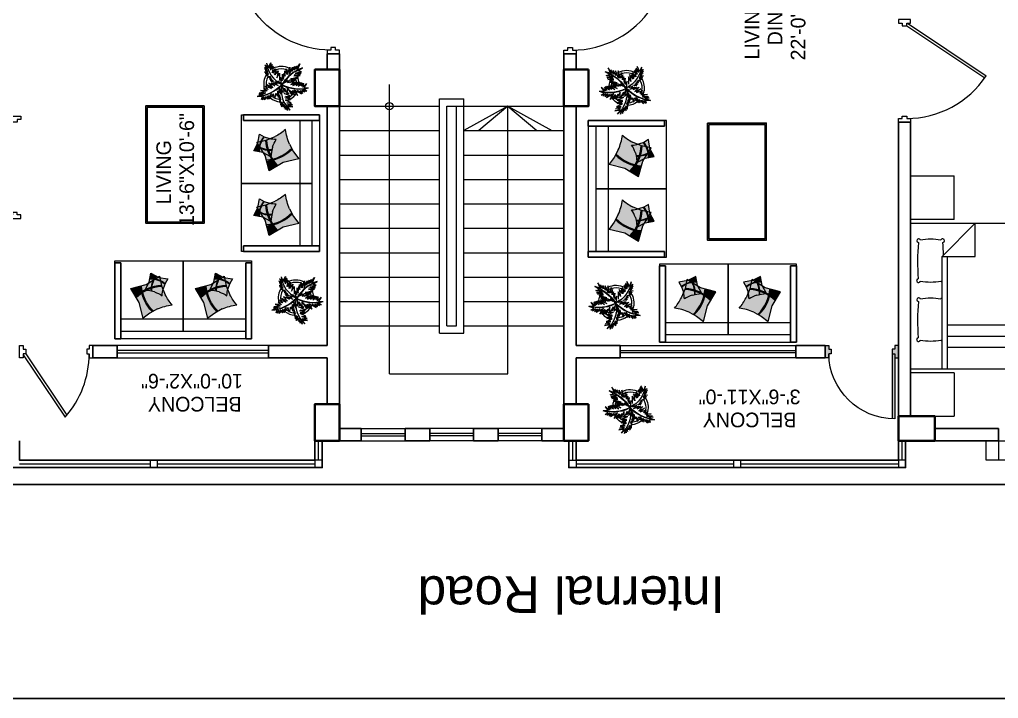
# Model space of a CAD drawing. Header units: inches. Extents: x -54558 to 35158, y -4190 to 41945.
# Drawn here: x -54245.9 to -53844.9, y 1659.3 to 1937.3 of the extents above; entities that cross this region are included whole.
import ezdxf

# ---------------------------------------------------------------- set-up
doc = ezdxf.new("R2010")
doc.units = ezdxf.units.IN
doc.header["$MEASUREMENT"] = 0
doc.layers.get('0').update_dxf_attribs({"true_color": 0xe4c8de})
for name, color, linetype in [('A-ANNO-TEXT', 7, 'Continuous'), ('door', 34, 'Continuous'), ('FUR', 30, 'Continuous')]:
    doc.layers.add(name, color=color, linetype=linetype)
for name, color, linetype, lineweight in [('A-FURN-FIXD', 44, 'Continuous', 9), ('A_WALL', 7, 'Continuous', 30), ('colum', 241, 'Continuous', 40), ('Furniture', 42, 'Continuous', 30), ('illustr-TREE', 113, 'Continuous', 0), ('railing', 6, 'Continuous', 5), ('ROAD', 251, 'Continuous', 30), ('sanshade', 252, 'Continuous', 5), ('Stair', 44, 'Continuous', 13), ('thin', 251, 'Continuous', 20), ('Ver', 144, 'Continuous', 30), ('Wall-02', 7, 'Continuous', 30), ('windo', 140, 'Continuous', 25)]:
    doc.layers.add(name, color=color, linetype=linetype, lineweight=lineweight)
doc.layers.add('illustr-FURNITURE', color=7, linetype='Continuous', lineweight=0, true_color=0x000000)
doc.styles.add('Arial', font='arial.ttf')
doc.styles.get("Standard").update_dxf_attribs({"font": 'ARIALN.TTF'})

# ---------------------------------------------------------------- blocks, each defined once
blk = doc.blocks.new('ewt')
at = {"layer": 'door'}
h = blk.add_hatch(color=256, dxfattribs=at)
h.paths.add_polyline_path([(-25669.29, -9136.32), (-25667.79, -9136.32), (-25667.79, -9134.78), (-25666.79, -9134.78), (-25666.79, -9132.86), (-25667.79, -9132.86), (-25667.79, -9131.32), (-25669.29, -9131.32)])
h.paths.add_polyline_path([(-25641.79, -9134.78), (-25640.79, -9134.78), (-25640.79, -9136.32), (-25639.29, -9136.32), (-25639.29, -9131.32), (-25640.79, -9131.32), (-25640.79, -9132.86), (-25641.79, -9132.86)])
h.paths.add_polyline_path([(-25667.79, -9161.32, 0.009262), (-25666.79, -9161.3), (-25666.79, -9134.78), (-25667.79, -9134.78)])
for p, q in [((-25667.79, -9134.78), (-25667.79, -9161.32)), ((-25666.79, -9134.78), (-25666.79, -9161.3))]:
    blk.add_line(p, q, dxfattribs=at)
for points in [[(-25666.79, -9134.78), (-25667.79, -9134.78), (-25667.79, -9136.32), (-25669.29, -9136.32), (-25669.29, -9131.32), (-25667.79, -9131.32), (-25667.79, -9132.86), (-25666.79, -9132.86)], [(-25641.79, -9134.78), (-25640.79, -9134.78), (-25640.79, -9136.32), (-25639.29, -9136.32), (-25639.29, -9131.32), (-25640.79, -9131.32), (-25640.79, -9132.86), (-25641.79, -9132.86)]]:
    blk.add_lwpolyline(points, close=True, dxfattribs=at)
blk.add_arc((-25667.78, -9134.32), 27, 269.9917, 359.0238, dxfattribs=at)
blk = doc.blocks.new('tyer')
at = {"layer": 'sanshade'}
for points in [[(-25800.79, -9018.32), (-25792.79, -9018.32), (-25792.79, -9023.32), (-25800.79, -9023.32)], [(-25800.79, -9018.32), (-25792.79, -9018.32), (-25792.79, -9100.32), (-25800.79, -9100.32)], [(-25800.79, -9095.32), (-25792.79, -9095.32), (-25792.79, -9100.32), (-25800.79, -9100.32)]]:
    blk.add_lwpolyline(points, close=True, dxfattribs=at)
blk = doc.blocks.new('fjfds')
at = {"layer": 'railing'}
for p, q in [((-25748.79, -8794.32), (-25748.79, -8804.32)), ((-25748.79, -8794.32), (-25652.79, -8794.32)), ((-25745.79, -8797.32), (-25745.79, -8801.32)), ((-25745.79, -8797.32), (-25655.79, -8797.32)), ((-25655.79, -8797.32), (-25655.79, -8804.32)), ((-25652.79, -8794.32), (-25652.79, -8804.32)), ((-25745.79, -8801.32), (-25655.79, -8801.32)), ((-25748.79, -8804.32), (-25655.79, -8804.32)), ((-25655.79, -8804.32), (-25652.79, -8804.32))]:
    blk.add_line(p, q, dxfattribs=at)
at = {"layer": 'Stair'}
for p, q in [((-25745.79, -8753.32), (-25745.79, -8794.32)), ((-25735.79, -8753.32), (-25735.79, -8794.32)), ((-25725.79, -8753.32), (-25725.79, -8794.32)), ((-25715.79, -8753.32), (-25715.79, -8794.32)), ((-25705.79, -8753.32), (-25705.79, -8794.32)), ((-25695.79, -8753.32), (-25695.79, -8794.32)), ((-25685.79, -8753.32), (-25685.79, -8794.32)), ((-25675.79, -8753.32), (-25675.79, -8794.32)), ((-25665.79, -8753.32), (-25665.79, -8794.32)), ((-25655.79, -8753.32), (-25655.79, -8794.32)), ((-25765.34, -8773.82), (-25646.9, -8773.82)), ((-25765.34, -8773.82), (-25765.34, -8822.32)), ((-25745.79, -8804.32), (-25745.79, -8845.32)), ((-25735.79, -8804.32), (-25735.79, -8845.32)), ((-25725.79, -8804.32), (-25725.79, -8845.32)), ((-25715.79, -8804.32), (-25715.79, -8845.32)), ((-25705.79, -8804.32), (-25705.79, -8845.32)), ((-25695.79, -8804.32), (-25695.79, -8845.32)), ((-25685.79, -8804.32), (-25685.79, -8845.32)), ((-25675.79, -8804.32), (-25675.79, -8845.32)), ((-25665.79, -8804.32), (-25665.79, -8845.32)), ((-25655.79, -8822.32), (-25665.79, -8804.32)), ((-25655.79, -8804.32), (-25655.79, -8845.32)), ((-25655.79, -8822.32), (-25665.79, -8810.47)), ((-25765.34, -8822.32), (-25655.79, -8822.32)), ((-25655.79, -8822.32), (-25665.79, -8840.32)), ((-25655.79, -8822.32), (-25665.79, -8834.17))]:
    blk.add_line(p, q, dxfattribs=at)
blk.add_circle((-25655.79, -8773.82), 1.51, dxfattribs=at)
blk = doc.blocks.new('efre')
at = {"layer": 'door'}
for p, q in [((10922.87, 10339.43), (10901.44, 10307.52)), ((10923.87, 10339.12), (10902.26, 10306.96))]:
    blk.add_line(p, q, dxfattribs=at)
for points in [[(10885.87, 10339.43), (10884.87, 10339.43), (10884.87, 10337.89), (10883.37, 10337.89), (10883.37, 10342.89), (10884.87, 10342.89), (10884.87, 10341.35), (10885.87, 10341.35)], [(10922.87, 10339.43), (10923.87, 10339.43), (10923.87, 10337.89), (10925.37, 10337.89), (10925.37, 10342.89), (10923.87, 10342.89), (10923.87, 10341.35), (10922.87, 10341.35)]]:
    blk.add_lwpolyline(points, close=True, dxfattribs=at)
blk.add_arc((10923.87, 10339.43), 39, 180, 236.3642, dxfattribs=at)
blk = doc.blocks.new('ref')
at = {"layer": 'illustr-FURNITURE', "color": 1}
for p, q in [((10741.37, 10194.33), (10741.37, 10176.37)), ((10741.37, 10194.33), (10759.22, 10194.33)), ((10759.22, 10176.37), (10759.22, 10194.33)), ((10759.27, 10194.28), (10759.22, 10194.28)), ((10760.72, 10194.3), (10820.47, 10194.3)), ((10760.72, 10110.03), (10760.72, 10194.3)), ((10820.47, 10194.3), (10820.47, 10110.03)), ((10821.92, 10194.28), (10821.97, 10194.28)), ((10821.97, 10176.37), (10821.97, 10194.33)), ((10839.83, 10194.33), (10821.97, 10194.33)), ((10839.83, 10194.33), (10839.83, 10176.37)), ((10760.72, 10181.41), (10806.86, 10181.41)), ((10820.47, 10167.8), (10806.86, 10181.41)), ((10806.86, 10181.41), (10806.86, 10167.8)), ((10806.86, 10179.26), (10760.72, 10179.26)), ((10769.48, 10110.03), (10769.48, 10179.26)), ((10774.06, 10110.03), (10774.06, 10179.26)), ((10778.65, 10110.03), (10778.65, 10179.26)), ((10759.22, 10176.37), (10741.37, 10176.37)), ((10821.97, 10176.37), (10839.83, 10176.37)), ((10806.86, 10167.8), (10820.47, 10167.8)), ((10820.47, 10141.48), (10760.72, 10141.48)), ((10820.47, 10136.9), (10760.72, 10136.9)), ((10820.47, 10132.31), (10760.72, 10132.31)), ((10820.47, 10110.03), (10760.72, 10110.03))]:
    blk.add_line(p, q, dxfattribs=at)
for centre, radius, start, end in [((10772.75, 10191.06), 0.776, 4.8213, 258.2519), ((10794.88, 10186.07), 22.68, 169.2326, 190.7674), ((10780.6, 10102.6), 88.81, 84.9917, 94.5708), ((10789.13, 10191), 0.776, 283.7421, 174.7412), ((10770.58, 10186.07), 19.19, 347.4169, 12.5831), ((10796.93, 10191.06), 0.776, 4.8213, 258.2519), ((10819.05, 10186.07), 22.68, 169.2326, 190.7674), ((10804.78, 10102.6), 88.81, 84.9917, 94.5708), ((10813.3, 10191), 0.776, 283.7421, 174.7412), ((10794.76, 10186.07), 19.19, 347.4169, 12.5831), ((10772.75, 10181.07), 0.776, 101.7481, 154.1337), ((10789.13, 10181.13), 0.776, 20.8386, 76.2579), ((10796.93, 10181.07), 0.776, 101.7481, 154.1337), ((10813.3, 10181.13), 0.776, 185.2588, 76.2579), ((10804.78, 10269.53), 88.81, 271.7617, 275.0083)]:
    blk.add_arc(centre, radius, start, end, dxfattribs=at)
blk = doc.blocks.new('eyhfgh')
h = blk.add_hatch(color=254)
h.set_gradient(color1=(252, 230, 217), color2=(250, 214, 194), one_color=1, tint=0.87, name='CYLINDER')
h.paths.add_polyline_path([(12640.74, 1375.72, 0.127935), (12640.03, 1384.94), (12635.81, 1384.95, -0.057362), (12630.31, 1386.1, -0.068738), (12631.08, 1379.22), (12630.86, 1377.04, 0.13826)])
h = blk.add_hatch(color=7)
h.set_gradient(color1=(238, 242, 227), color2=(228, 234, 210), one_color=1, tint=0.87, name='CYLINDER')
h.paths.add_polyline_path([(12644.25, 1383.02, 0.127935), (12640.47, 1386.65), (12638.68, 1385.07, -0.057362), (12635.92, 1383.48, -0.068738), (12638.84, 1380.86), (12639.57, 1379.85, 0.13826)])
h = blk.add_hatch(color=63)
h.set_gradient(color1=(179, 217, 63), color2=(199, 227, 114), one_color=1, tint=0.67, name='INVCYLINDER')
h.paths.add_polyline_path([(12644.43, 1383.24, 0.034297), (12645.24, 1384.41), (12644.29, 1385.24), (12642.12, 1388.72), (12640.65, 1386.85, -0.121186)])
h = blk.add_hatch(color=63)
h.set_gradient(color1=(179, 217, 63), color2=(199, 227, 114), one_color=1, tint=0.67, name='INVCYLINDER')
h.paths.add_polyline_path([(12639.73, 1379.63), (12640.15, 1379.05), (12641.16, 1377.05), (12643.87, 1380.25), (12645.17, 1381.1, 0.044432), (12644.39, 1382.78, -0.131681)])
h = blk.add_hatch(color=252)
h.set_gradient(color1=(132, 132, 132), color2=(171, 171, 171), one_color=1, tint=0.67, name='INVCYLINDER')
h.paths.add_polyline_path([(12641.24, 1375.8, 0.034297), (12643.68, 1376.39), (12643.4, 1378.6), (12644.63, 1385.73), (12640.5, 1384.98, -0.121186)])
h = blk.add_hatch(color=7)
h.set_gradient(color1=(238, 242, 227), color2=(228, 234, 210), one_color=1, tint=0.87, name='CYLINDER')
h.paths.add_polyline_path([(12647.38, 1382.54), (12645.46, 1384.23, -0.034767), (12644.58, 1383, -0.044102), (12645.42, 1381.27)])
h = blk.add_hatch(color=252)
h.set_gradient(color1=(132, 132, 132), color2=(171, 171, 171), one_color=1, tint=0.67, name='INVCYLINDER')
h.paths.add_polyline_path([(12630.81, 1376.56), (12630.67, 1375.29), (12629.66, 1371.46), (12636.99, 1372.52), (12639.71, 1372.11, 0.044432), (12640.65, 1375.23, -0.131681)])
h = blk.add_hatch(color=254)
h.set_gradient(color1=(252, 230, 217), color2=(250, 214, 194), one_color=1, tint=0.87, name='CYLINDER')
h.paths.add_polyline_path([(12644.31, 1371.41), (12643.75, 1375.89, -0.034767), (12641.15, 1375.3, -0.044102), (12640.23, 1372.03)])
at = {"layer": 'FUR'}
for centre, radius, start, end in [((12638.08, 1409.42), 24.58, 251.5766, 264.7087), ((12605.79, 1379.86), 25.3, 358.5655, 14.2944), ((12635.38, 1377.57), 10.41, 19.8237, 60.6575), ((12635.21, 1377.37), 10.93, 20.8993, 60.0755), ((12630.42, 1396.27), 13.92, 293.2894, 306.4215), ((12627.91, 1371.6), 14.33, 40.2783, 56.0072), ((12636.29, 1389.73), 10.41, 288.3606, 329.2642), ((12622.66, 1378.96), 18.37, 338.1109, 18.9447), ((12636.2, 1389.91), 10.86, 288.9822, 328.4663), ((12622.19, 1378.89), 19.3, 339.1865, 18.3627), ((12638.14, 1393.91), 18.38, 246.6478, 287.5514), ((12638.22, 1394.25), 19.18, 247.2694, 286.7535)]:
    blk.add_arc(centre, radius, start, end, dxfattribs=at)
for points, invisible_edges in [([(12644.29, 1385.24), (12640.57, 1386.74), (12638.68, 1385.07)], 13), ([(12644.29, 1385.24), (12642.12, 1388.72), (12640.57, 1386.74)], 12), ([(12644.31, 1371.41), (12643.4, 1378.6), (12635.81, 1384.95)], 14), ([(12643.4, 1378.6), (12640.26, 1384.94), (12635.81, 1384.95)], 13), ([(12647.38, 1382.54), (12644.29, 1385.24), (12638.68, 1385.07)], 14), ([(12638.84, 1380.86), (12640.15, 1379.05), (12647.38, 1382.54)], 14), ([(12640.15, 1379.05), (12643.87, 1380.25), (12647.38, 1382.54)], 13), ([(12643.4, 1378.6), (12644.63, 1385.73), (12640.26, 1384.94)], 12), ([(12631.08, 1379.22), (12630.67, 1375.29), (12644.31, 1371.41)], 14), ([(12640.15, 1379.05), (12641.16, 1377.05), (12643.87, 1380.25)], 12), ([(12630.67, 1375.29), (12629.66, 1371.46), (12636.99, 1372.52)], 12), ([(12630.67, 1375.29), (12636.99, 1372.52), (12644.31, 1371.41)], 13)]:
    blk.add_3dface(points, dxfattribs=dict(at, invisible_edges=invisible_edges))
blk = doc.blocks.new('standard')
at = {"layer": 'A-FURN-FIXD', "lineweight": 30, "transparency": 33554687}
for p, q in [((29797.43, 5446.76), (29828.65, 5446.76)), ((29797.43, 5444.42), (29797.43, 5446.76)), ((29828.65, 5444.42), (29828.65, 5446.76)), ((29797.43, 5444.42), (29828.65, 5444.42)), ((29828.65, 5393.11), (29797.43, 5393.11)), ((29797.43, 5390.76), (29797.43, 5393.11)), ((29828.65, 5390.76), (29797.43, 5390.76)), ((29828.65, 5390.76), (29828.65, 5393.11))]:
    blk.add_line(p, q, dxfattribs=at)
at = {"layer": 'A-FURN-FIXD', "linetype": 'ByBlock', "ltscale": 200, "transparency": 33554687}
for p, q in [((29828.65, 5446.76), (29829.43, 5446.76)), ((29829.43, 5446.76), (29829.43, 5390.76)), ((29797.43, 5393.11), (29797.43, 5444.42)), ((29800.56, 5393.11), (29800.56, 5444.42)), ((29805.56, 5393.11), (29805.56, 5444.42)), ((29829.43, 5418.89), (29800.56, 5418.89)), ((29829.43, 5418.76), (29800.56, 5418.76)), ((29829.43, 5390.76), (29828.65, 5390.76))]:
    blk.add_line(p, q, dxfattribs=at)
at = {"layer": 'Furniture', "transparency": 33554687, "xscale": -0.8940402066046178, "yscale": 0.8940402066046178, "zscale": 0.8940402066046178, "rotation": 202.1116633612902}
for p in [(18883.43, 2320.97), (18883.43, 2294.47)]:
    blk.add_blockref('eyhfgh', p, dxfattribs=at)
blk = doc.blocks.new('gfsv')
at = {"layer": 'illustr-TREE', "color": 114, "true_color": 0x139b48}
for p, q in [((-19138.47, -7521.62), (-19139.14, -7519.95)), ((-19139.07, -7521.44), (-19139.14, -7519.95)), ((-19138.44, -7520.36), (-19138.47, -7521.62)), ((-19138.11, -7522.31), (-19138.44, -7520.36)), ((-19138.11, -7520.52), (-19138.11, -7522.31)), ((-19137.74, -7522.39), (-19138.11, -7520.52)), ((-19140.11, -7522.01), (-19139.05, -7522.51)), ((-19138.83, -7523.25), (-19140.11, -7522.01)), ((-19140.03, -7521.46), (-19139.13, -7521.95)), ((-19139.05, -7522.51), (-19140.03, -7521.46)), ((-19139.94, -7521.15), (-19139.07, -7521.44)), ((-19139.13, -7521.95), (-19139.94, -7521.15)), ((-19139.85, -7522.94), (-19138.83, -7523.25)), ((-19138.26, -7524.11), (-19139.85, -7522.94)), ((-19139.78, -7523.45), (-19138.26, -7524.11)), ((-19138.34, -7524.64), (-19139.78, -7523.45)), ((-19137.39, -7520.88), (-19137.74, -7522.39)), ((-19137.42, -7522.78), (-19137.39, -7520.88)), ((-19136.72, -7521.8), (-19137.42, -7522.78)), ((-19137.02, -7523.12), (-19136.72, -7521.8)), ((-19136.22, -7522.25), (-19137.02, -7523.12)), ((-19136.81, -7524.08), (-19136.22, -7522.25)), ((-19135.72, -7522.81), (-19136.81, -7524.08)), ((-19136.53, -7524.51), (-19135.72, -7522.81)), ((-19135.25, -7523.31), (-19136.53, -7524.51)), ((-19135.94, -7525.04), (-19135.25, -7523.31)), ((-19133.9, -7523.5), (-19134.08, -7524.26)), ((-19133.67, -7524.03), (-19133.9, -7523.5)), ((-19133.35, -7522.94), (-19133.67, -7524.03)), ((-19133.01, -7522.73), (-19133.39, -7523.77)), ((-19133.39, -7523.77), (-19133.35, -7522.94)), ((-19132.59, -7523.23), (-19133.01, -7522.73)), ((-19132.74, -7522.49), (-19132.59, -7523.23)), ((-19132.3, -7523.23), (-19132.74, -7522.49)), ((-19132.42, -7522.27), (-19132.28, -7522.87)), ((-19132.11, -7522.84), (-19132.42, -7522.27)), ((-19132.28, -7522.87), (-19132.3, -7523.23)), ((-19131.97, -7522.01), (-19132.11, -7522.84)), ((-19131.9, -7523), (-19131.97, -7522.01)), ((-19131.47, -7522.35), (-19131.9, -7523)), ((-19131.08, -7522.14), (-19131.69, -7522.97)), ((-19131.69, -7522.97), (-19131.47, -7522.35)), ((-19130.61, -7522), (-19131.23, -7522.84)), ((-19131.23, -7522.84), (-19131.08, -7522.14)), ((-19130.96, -7523.48), (-19130.13, -7524.42)), ((-19129.7, -7524.25), (-19130.96, -7523.48)), ((-19130.81, -7522.81), (-19130.61, -7522)), ((-19130, -7522.11), (-19130.81, -7522.81)), ((-19130.69, -7523.27), (-19129.7, -7524.25)), ((-19129.26, -7523.88), (-19130.69, -7523.27)), ((-19130.68, -7522.91), (-19130, -7522.11)), ((-19129.37, -7522.63), (-19130.63, -7523.08)), ((-19130.63, -7523.08), (-19129.26, -7523.88)), ((-19140.61, -7526.42), (-19139.52, -7526.77)), ((-19139.89, -7526.86), (-19140.61, -7526.42)), ((-19139.84, -7526.29), (-19139.1, -7526.57)), ((-19139.52, -7526.77), (-19139.84, -7526.29)), ((-19139.67, -7524.94), (-19138.34, -7524.64)), ((-19138.22, -7525.34), (-19139.67, -7524.94)), ((-19139.4, -7525.99), (-19138.7, -7526.48)), ((-19139.1, -7526.57), (-19139.4, -7525.99)), ((-19139, -7525.86), (-19138.15, -7526.37)), ((-19138.7, -7526.48), (-19139, -7525.86)), ((-19138.85, -7525.6), (-19138.22, -7525.34)), ((-19137.48, -7525.94), (-19138.85, -7525.6)), ((-19138.74, -7526.04), (-19137.48, -7525.94)), ((-19136.98, -7526.37), (-19138.74, -7526.04)), ((-19138.52, -7526.94), (-19136.98, -7526.37)), ((-19138.45, -7526.25), (-19136.18, -7526.56)), ((-19135.22, -7524.06), (-19135.94, -7525.04)), ((-19135.87, -7526.04), (-19135.22, -7524.06)), ((-19135.21, -7524.53), (-19135.87, -7526.04)), ((-19135.48, -7525.74), (-19135.21, -7524.53)), ((-19134.92, -7525.12), (-19135.48, -7525.74)), ((-19135.42, -7527.05), (-19134.63, -7525.91)), ((-19135.35, -7526.32), (-19134.92, -7525.12)), ((-19134.63, -7525.91), (-19135.35, -7526.32)), ((-19134.73, -7523.95), (-19134.78, -7524.94)), ((-19134.38, -7524.55), (-19134.73, -7523.95)), ((-19132.24, -7526.41), (-19134.41, -7526.43)), ((-19134.39, -7523.69), (-19134.38, -7524.55)), ((-19134.08, -7524.26), (-19134.39, -7523.69)), ((-19133.62, -7525.69), (-19132.24, -7526.41)), ((-19131.57, -7526.07), (-19133.62, -7525.69)), ((-19132.77, -7524.92), (-19131.79, -7525.64)), ((-19131.26, -7525.42), (-19132.77, -7524.92)), ((-19131.79, -7525.64), (-19132.77, -7525.14)), ((-19132.77, -7525.14), (-19131.57, -7526.07)), ((-19132.32, -7524.59), (-19131.26, -7525.42)), ((-19130.99, -7525.26), (-19132.32, -7524.59)), ((-19132.2, -7524.29), (-19130.99, -7525.26)), ((-19130.38, -7524.59), (-19132.2, -7524.29)), ((-19131.42, -7523.84), (-19130.38, -7524.59)), ((-19130.13, -7524.42), (-19131.42, -7523.84)), ((-19143.17, -7528.74), (-19142.14, -7528.45)), ((-19142.12, -7528.62), (-19143.17, -7528.74)), ((-19143.1, -7529.55), (-19142.01, -7528.76)), ((-19142.92, -7528.17), (-19141.87, -7528.13)), ((-19142.14, -7528.45), (-19142.92, -7528.17)), ((-19142.54, -7527.86), (-19141.51, -7527.82)), ((-19141.87, -7528.13), (-19142.54, -7527.86)), ((-19142.15, -7527.05), (-19141.38, -7527.4)), ((-19141.37, -7527.67), (-19142.15, -7527.05)), ((-19142.14, -7527.65), (-19141.37, -7527.67)), ((-19141.51, -7527.82), (-19142.14, -7527.65)), ((-19142.01, -7528.76), (-19142.12, -7530.35)), ((-19142.12, -7530.35), (-19141.83, -7528.81)), ((-19141.83, -7528.81), (-19141.56, -7530.18)), ((-19141.68, -7526.82), (-19141.26, -7527.27)), ((-19141.38, -7527.4), (-19141.68, -7526.82)), ((-19141.56, -7530.18), (-19141.5, -7528.72)), ((-19141.42, -7526.6), (-19141.5, -7527.08)), ((-19141.5, -7528.72), (-19141.19, -7529.92)), ((-19141.4, -7527.05), (-19141.42, -7526.6)), ((-19141.32, -7526.68), (-19140.79, -7527.22)), ((-19140.95, -7527.46), (-19141.32, -7526.68)), ((-19141.26, -7527.27), (-19140.95, -7527.46)), ((-19141.19, -7529.92), (-19140.94, -7528.53)), ((-19140.97, -7526.59), (-19139.89, -7526.86)), ((-19140.79, -7527.22), (-19140.97, -7526.59)), ((-19140.94, -7528.53), (-19140.91, -7529.82)), ((-19140.91, -7529.82), (-19140.13, -7528.14)), ((-19140.13, -7528.14), (-19140.01, -7529.68)), ((-19140.01, -7529.68), (-19139.82, -7528.21)), ((-19139.82, -7528.21), (-19139.73, -7529.55)), ((-19139.73, -7529.55), (-19139.29, -7528.02)), ((-19139.29, -7528.02), (-19139.24, -7529.24)), ((-19139.24, -7529.24), (-19139.11, -7528.14)), ((-19139.11, -7528.14), (-19139.01, -7529.66)), ((-19139.01, -7529.66), (-19138.18, -7527.74)), ((-19136.7, -7528.78), (-19138.55, -7529.89)), ((-19136.89, -7526.61), (-19138.52, -7526.94)), ((-19136.67, -7527.87), (-19138.39, -7528.79)), ((-19138.39, -7528.79), (-19136.7, -7528.78)), ((-19138.18, -7527.74), (-19138.35, -7529.29)), ((-19138.35, -7529.29), (-19138, -7528.79)), ((-19137.95, -7527.54), (-19136.89, -7526.61)), ((-19135.75, -7527.18), (-19137.95, -7527.54)), ((-19136.25, -7527.26), (-19137.82, -7528.05)), ((-19137.82, -7528.05), (-19136.67, -7527.87)), ((-19135.65, -7526.97), (-19135.49, -7526.95)), ((-19135.42, -7527.05), (-19134.3, -7528.75)), ((-19135.36, -7526.97), (-19133.49, -7526.75)), ((-19135.08, -7527.83), (-19134.38, -7529.27)), ((-19134.3, -7528.75), (-19135.08, -7527.83)), ((-19134.99, -7528.75), (-19134.64, -7530.19)), ((-19134.38, -7529.27), (-19134.99, -7528.75)), ((-19133.49, -7526.75), (-19134.51, -7527.22)), ((-19134.51, -7527.22), (-19132.62, -7527.32)), ((-19132.62, -7527.32), (-19134.15, -7527.56)), ((-19134.15, -7527.56), (-19132.24, -7527.75)), ((-19132.24, -7527.75), (-19133.13, -7528.12)), ((-19133.13, -7528.12), (-19131.6, -7528.01)), ((-19130.98, -7528.41), (-19132.63, -7528.79)), ((-19132.63, -7528.79), (-19130.51, -7529.44)), ((-19131.6, -7528.01), (-19132.56, -7528.57)), ((-19132.56, -7528.57), (-19130.98, -7528.41)), ((-19137.55, -7530.06), (-19138.86, -7531.01)), ((-19138.86, -7531.01), (-19137.38, -7530.21)), ((-19137.38, -7530.21), (-19138.8, -7531.73)), ((-19138.8, -7531.73), (-19137.13, -7530.69)), ((-19137.33, -7529.38), (-19138.64, -7530.44)), ((-19138.64, -7530.44), (-19137.55, -7530.06)), ((-19138.55, -7529.89), (-19137.33, -7529.38)), ((-19137.13, -7530.69), (-19138.34, -7532.81)), ((-19138.34, -7532.81), (-19137.37, -7531.69)), ((-19137.37, -7531.69), (-19138.08, -7533.27)), ((-19136.1, -7531.92), (-19135.17, -7533.17)), ((-19135.06, -7532.85), (-19136.1, -7531.92)), ((-19135.92, -7530.35), (-19135.02, -7532.47)), ((-19134.87, -7531.97), (-19135.92, -7530.35)), ((-19135.87, -7531.24), (-19135.06, -7532.85)), ((-19135.02, -7532.47), (-19135.87, -7531.24)), ((-19135.63, -7529.72), (-19134.87, -7531.97)), ((-19134.81, -7531.37), (-19135.63, -7529.72)), ((-19135.1, -7529.99), (-19134.81, -7531.37)), ((-19134.44, -7530.93), (-19135.1, -7529.99)), ((-19135, -7529.32), (-19134.44, -7530.93)), ((-19134.64, -7530.19), (-19135, -7529.32)), ((-19134.65, -7529.86), (-19134.14, -7531.17)), ((-19134.38, -7530.93), (-19134.65, -7529.86)), ((-19134.64, -7530.37), (-19134.38, -7530.93)), ((-19134.36, -7529.34), (-19133.75, -7531.64)), ((-19134.14, -7531.17), (-19134.36, -7529.34)), ((-19133.98, -7529.69), (-19133.36, -7531.97)), ((-19133.75, -7531.64), (-19133.98, -7529.69)), ((-19133.36, -7531.97), (-19133.11, -7530.66)), ((-19133.11, -7530.66), (-19132.97, -7532.41)), ((-19132.97, -7532.41), (-19132.74, -7530.74)), ((-19132.74, -7530.74), (-19132.61, -7532.59)), ((-19132.61, -7532.59), (-19132.37, -7531)), ((-19132.58, -7529.32), (-19130.52, -7530.22)), ((-19130.51, -7529.44), (-19132.58, -7529.32)), ((-19132.37, -7531), (-19132.33, -7532.7)), ((-19132.33, -7532.7), (-19132.02, -7531.16)), ((-19132.02, -7531.16), (-19131.85, -7532.88)), ((-19131.85, -7532.88), (-19131.54, -7531.86)), ((-19131.82, -7530.03), (-19130.38, -7530.89)), ((-19130.52, -7530.22), (-19131.82, -7530.03)), ((-19131.54, -7531.86), (-19130.74, -7533.16)), ((-19131.43, -7530.69), (-19130.21, -7531.51)), ((-19130.38, -7530.89), (-19131.43, -7530.69)), ((-19131.22, -7531.22), (-19129.61, -7532.36)), ((-19130.21, -7531.51), (-19131.22, -7531.22)), ((-19131.17, -7531.72), (-19130.74, -7533.16)), ((-19129.61, -7532.36), (-19131.17, -7531.72)), ((-19138.08, -7533.27), (-19137.33, -7532.45)), ((-19137.33, -7532.45), (-19137.78, -7533.85)), ((-19137.78, -7533.85), (-19137.22, -7533.01)), ((-19137.22, -7533.01), (-19137.57, -7534.36)), ((-19137.57, -7534.36), (-19136.99, -7533.47)), ((-19136.99, -7533.47), (-19136.55, -7534.9)), ((-19136.55, -7533.5), (-19136.55, -7534.9)), ((-19135.35, -7534.35), (-19136.55, -7533.5)), ((-19135.21, -7533.44), (-19136.35, -7533.11)), ((-19136.35, -7533.11), (-19135.35, -7534.35)), ((-19136.09, -7532.73), (-19135.21, -7533.44)), ((-19135.17, -7533.17), (-19136.09, -7532.73))]:
    blk.add_line(p, q, dxfattribs=at)
for centre, radius, start, end in [((-19128.04, -7519), 11.14, 184.8641, 225.4849), ((-19127.45, -7518.53), 11.77, 186.927, 225.8123), ((-19128.31, -7530.61), 8.05, 97.5401, 152.9698), ((-19137.08, -7534.91), 8.05, 81.1775, 138.3266), ((-19125.78, -7532.06), 11.14, 156.5576, 194.785), ((-19125.07, -7532.31), 11.77, 154.4151, 192.7221), ((-19141.76, -7537.3), 11.77, 20.5975, 59.3099), ((-19141.31, -7536.7), 11.14, 18.5346, 56.762)]:
    blk.add_arc(centre, radius, start, end, dxfattribs=at)
blk = doc.blocks.new('sss')
at = {"layer": 'thin', "color": 36}
for radius, start, end in [(5.64, 140.808, 176.9255), (4.89, 140.8987, 152.5456), (5.64, 136.4792, 139.5509), (5.64, 132.2157, 133.1804), (4.89, 135.3729, 136.8717), (5.64, 115.6577, 116.0773), (5.64, 105.3767, 111.9415), (4.89, 103.9007, 108.8883), (5.64, 57.4756, 104.2899), (4.89, 61.8531, 100.8192), (4.89, 58.6484, 61.5791), (5.64, 51.6167, 56.4913), (4.89, 28.8648, 35.5705), (5.64, 35.9986, 36.5988), (5.64, 332.6672, 28.4122), (4.89, 178.4351, 178.7003), (4.89, 153.9151, 175.965), (4.89, 20.5118, 25.5966), (4.89, 340.5694, 20.1944), (5.64, 199.0461, 207.9874), (5.64, 209.185, 230.5847), (4.89, 205.2449, 228.3342), (4.89, 323.3496, 327.1942), (4.89, 331.0839, 340.0145), (5.64, 320.6426, 322.4916), (5.64, 325.1264, 331.4388), (5.64, 230.7925, 236.3345), (4.89, 229.5251, 232.8857), (5.64, 238.4668, 245.0437), (4.89, 234.467, 237.787), (4.89, 242.9454, 245.7689), (5.64, 248.0786, 248.2717), (5.64, 264.5369, 265.2564), (4.89, 266.1446, 266.5826), (4.89, 270.2537, 273.22), (5.64, 270.5271, 272.3534), (5.64, 273.4308, 293.4009), (4.89, 275.4094, 290.9372), (4.89, 291.9275, 294.6609), (5.64, 295.2219, 298.3019), (4.89, 301.9218, 302.255), (5.64, 301.0384, 302.6761), (5.64, 307.0561, 307.1985)]:
    blk.add_arc((-19798.75, -6970.7), radius, start, end, dxfattribs=at)
at = {"layer": 'thin', "xscale": 1.094516021037634, "yscale": 1.094516021037634, "zscale": 1.094516021037634}
blk.add_blockref('gfsv', (1145.34, 1267.67), dxfattribs=at)
blk = doc.blocks.new('jj')
at = {"layer": 'door'}
for p, q in [((11000.83, 10306.39), (11025.92, 10323.24)), ((11001.13, 10305.39), (11026.7, 10322.56))]:
    blk.add_line(p, q, dxfattribs=at)
for points in [[(11000.83, 10331.39), (11000.83, 10332.39), (11002.37, 10332.39), (11002.37, 10333.89), (10997.37, 10333.89), (10997.37, 10332.39), (10998.91, 10332.39), (10998.91, 10331.39)], [(11000.83, 10306.39), (11000.83, 10305.39), (11002.37, 10305.39), (11002.37, 10303.89), (10997.37, 10303.89), (10997.37, 10305.39), (10998.91, 10305.39), (10998.91, 10306.39)]]:
    blk.add_lwpolyline(points, close=True, dxfattribs=at)
blk.add_arc((11000.83, 10293.39), 39, 48.4266, 90, dxfattribs=at)

msp = doc.modelspace()

# ---------------------------------------------------------------- linework, layer by layer
at = {"layer": 'A-FURN-FIXD', "lineweight": 30}
for points in [[(-54170.172, 1901.938), (-54194.172, 1901.938), (-54194.172, 1853.938), (-54170.172, 1853.938)], [(-53963.984, 1894.942), (-53939.984, 1894.942), (-53939.984, 1846.942), (-53963.984, 1846.942)]]:
    msp.add_lwpolyline(points, close=True, dxfattribs=at)
at = {"layer": 'A-FURN-FIXD', "color": 4}
for points in [[(-54170.772, 1901.338), (-54193.572, 1901.338), (-54193.572, 1854.538), (-54170.772, 1854.538)], [(-53963.384, 1894.342), (-53940.584, 1894.342), (-53940.584, 1847.542), (-53963.384, 1847.542)]]:
    msp.add_lwpolyline(points, close=True, dxfattribs=at)
at = {"layer": 'A_WALL', "ltscale": 0.25}
for points in [[(-54119.852, 1923.328), (-54119.852, 1916.828), (-54114.852, 1916.828), (-54114.852, 1923.328)], [(-54017.852, 1923.328), (-54017.852, 1916.828), (-54022.852, 1916.828), (-54022.852, 1923.328)]]:
    msp.add_lwpolyline(points, close=True, dxfattribs=at)
at = {"layer": 'colum'}
for points in [[(-54114.852, 1916.828), (-54124.852, 1916.828), (-54124.852, 1901.828), (-54114.852, 1901.828)], [(-54012.852, 1916.828), (-54022.852, 1916.828), (-54022.852, 1901.828), (-54012.852, 1901.828)], [(-54114.852, 1779.828), (-54124.852, 1779.828), (-54124.852, 1764.828), (-54114.852, 1764.828)], [(-54012.852, 1779.828), (-54022.852, 1779.828), (-54022.852, 1764.828), (-54012.852, 1764.828)], [(-53870.852, 1764.828), (-53870.852, 1774.828), (-53885.852, 1774.828), (-53885.852, 1764.828)]]:
    msp.add_lwpolyline(points, close=True, dxfattribs=at)
at = {"layer": 'ROAD'}
for p, q in [((-53620.852, 1746.828), (-54544.786, 1746.828)), ((-53620.852, 1659.269), (-54546.049, 1659.269))]:
    msp.add_line(p, q, dxfattribs=at)
at = {"layer": 'Ver'}
for points in [[(-54248.852, 1764.828), (-54248.852, 1753.828), (-54121.852, 1753.828), (-54121.852, 1764.828)], [(-54245.852, 1764.828), (-54245.852, 1756.828), (-54124.852, 1756.828), (-54124.852, 1764.828)], [(-54020.852, 1764.828), (-54020.852, 1753.828), (-53882.852, 1753.828), (-53882.852, 1764.828)], [(-54017.852, 1764.828), (-54017.852, 1756.828), (-53885.852, 1756.828), (-53885.852, 1764.828)]]:
    msp.add_lwpolyline(points, dxfattribs=at)
at = {"layer": 'Wall-02'}
for p, q in [((-54119.852, 1901.828), (-54119.852, 1803.828)), ((-54114.852, 1901.828), (-54114.852, 1764.828)), ((-54022.852, 1901.828), (-54022.852, 1779.828)), ((-54017.852, 1901.828), (-54017.852, 1803.828)), ((-53885.852, 1895.328), (-53885.852, 1774.828)), ((-53880.852, 1895.328), (-53885.852, 1895.328)), ((-53880.852, 1895.328), (-53880.852, 1774.828)), ((-54215.852, 1803.828), (-54215.852, 1798.828)), ((-54205.852, 1803.828), (-54215.852, 1803.828)), ((-54205.852, 1803.828), (-54205.852, 1798.828)), ((-54143.852, 1803.828), (-54143.852, 1798.828)), ((-54119.852, 1803.828), (-54143.852, 1803.828)), ((-53999.852, 1803.828), (-54017.852, 1803.828)), ((-53999.852, 1803.828), (-53999.852, 1798.828)), ((-53927.852, 1803.828), (-53927.852, 1798.828)), ((-53915.852, 1803.828), (-53927.852, 1803.828)), ((-53915.852, 1803.828), (-53915.852, 1798.828)), ((-54205.852, 1798.828), (-54215.852, 1798.828)), ((-54119.852, 1798.828), (-54143.852, 1798.828)), ((-54119.852, 1798.828), (-54119.852, 1779.828)), ((-54017.852, 1798.828), (-54017.852, 1779.828)), ((-53999.852, 1798.828), (-54017.852, 1798.828)), ((-53915.852, 1798.828), (-53927.852, 1798.828)), ((-54114.852, 1769.828), (-54105.852, 1769.828)), ((-54105.852, 1764.828), (-54105.852, 1769.828)), ((-54087.852, 1769.828), (-54077.852, 1769.828)), ((-54087.852, 1764.828), (-54087.852, 1769.828)), ((-54077.852, 1764.828), (-54077.852, 1769.828)), ((-54059.852, 1769.828), (-54049.852, 1769.828)), ((-54059.852, 1764.828), (-54059.852, 1769.828)), ((-54049.852, 1764.828), (-54049.852, 1769.828)), ((-54031.852, 1769.828), (-54022.852, 1769.828)), ((-54031.852, 1764.828), (-54031.852, 1769.828)), ((-53870.852, 1769.828), (-53844.852, 1769.828)), ((-53844.852, 1769.828), (-53844.852, 1764.828)), ((-54105.852, 1764.828), (-54114.852, 1764.828)), ((-54077.852, 1764.828), (-54087.852, 1764.828)), ((-54049.852, 1764.828), (-54059.852, 1764.828)), ((-54022.852, 1764.828), (-54031.852, 1764.828)), ((-53870.852, 1764.828), (-53844.852, 1764.828))]:
    msp.add_line(p, q, dxfattribs=at)
at = {"layer": 'windo'}
for p, q in [((-54143.852, 1803.828), (-54205.852, 1803.828)), ((-54143.852, 1801.828), (-54205.852, 1801.828)), ((-54205.852, 1800.828), (-54143.852, 1800.828)), ((-53999.852, 1803.828), (-53927.852, 1803.828)), ((-53999.852, 1801.828), (-53927.852, 1801.828)), ((-53927.852, 1800.828), (-53999.852, 1800.828)), ((-54205.852, 1798.828), (-54143.852, 1798.828)), ((-53927.852, 1798.828), (-53999.852, 1798.828)), ((-54105.852, 1769.828), (-54087.852, 1769.828)), ((-54059.852, 1769.828), (-54077.852, 1769.828)), ((-54031.852, 1769.828), (-54049.852, 1769.828)), ((-54105.852, 1767.828), (-54087.852, 1767.828)), ((-54105.852, 1766.828), (-54087.852, 1766.828)), ((-54105.852, 1764.828), (-54087.852, 1764.828)), ((-54059.852, 1767.828), (-54077.852, 1767.828)), ((-54059.852, 1766.828), (-54077.852, 1766.828)), ((-54059.852, 1764.828), (-54077.852, 1764.828)), ((-54031.852, 1767.828), (-54049.852, 1767.828)), ((-54031.852, 1766.828), (-54049.852, 1766.828)), ((-54031.852, 1764.828), (-54049.852, 1764.828))]:
    msp.add_line(p, q, dxfattribs=at)
for points in [[(-54123.352, 1756.828), (-54123.352, 1764.828)], [(-54019.352, 1764.828), (-54019.352, 1756.828)], [(-53884.352, 1756.828), (-53884.352, 1764.828)], [(-54245.852, 1755.328), (-54192.352, 1755.328)], [(-54189.352, 1755.328), (-54124.852, 1755.328)], [(-54017.852, 1755.328), (-53953.352, 1755.328)], [(-53950.352, 1755.328), (-53885.852, 1755.328)]]:
    msp.add_lwpolyline(points, dxfattribs=at)
for points in [[(-54192.352, 1756.828), (-54192.352, 1753.828), (-54189.352, 1753.828), (-54189.352, 1756.828)], [(-54124.852, 1756.828), (-54124.852, 1753.828), (-54121.852, 1753.828), (-54121.852, 1756.828)], [(-54017.852, 1756.828), (-54017.852, 1753.828), (-54020.852, 1753.828), (-54020.852, 1756.828)], [(-53953.352, 1756.828), (-53953.352, 1753.828), (-53950.352, 1753.828), (-53950.352, 1756.828)], [(-53885.852, 1756.828), (-53885.852, 1753.828), (-53882.852, 1753.828), (-53882.852, 1756.828)]]:
    msp.add_lwpolyline(points, close=True, dxfattribs=at)

# ---------------------------------------------------------------- block references
at = {"rotation": 90}
msp.add_blockref('fjfds', (-62868.172, 27557.616), dxfattribs=at)
at = {"layer": 'A_WALL', "xscale": -1, "rotation": 270}
for p in [(-64457.741, -8960.037), (-64588.245, -9027.537)]:
    msp.add_blockref('efre', p, dxfattribs=at)
at = {"layer": 'A_WALL'}
for name, p, rotation in [('efre', (-43679.964, -8960.037), 90), ('efre', (-43542.964, -8988.037), 90), ('ref', (-43686.555, -8966.537), 90), ('jj', (-64549.741, 12801.193), 270)]:
    msp.add_blockref(name, p, dxfattribs=dict(at, rotation=rotation))
at = {"layer": 'A_WALL', "lineweight": 30}
for p, rotation in [((-24325.536, 7289.077), 180), ((-48760.015, -27990.934), 90)]:
    msp.add_blockref('standard', p, dxfattribs=dict(at, rotation=rotation))
at = {"layer": 'A_WALL', "lineweight": 30, "xscale": -1}
for p, rotation in [((-83810.284, 7286.791), 180), ((-59374.399, -27992.252), 270)]:
    msp.add_blockref('standard', p, dxfattribs=dict(at, rotation=rotation))
at = {"layer": 'railing', "rotation": 90}
msp.add_blockref('tyer', (-62868.172, 27557.616), dxfattribs=at)
at = {"layer": 'thin', "transparency": 33554687, "yscale": 1.282177818138734, "zscale": 1.282177818143218}
for p, xscale, rotation in [((-63076.305, 27296.415), 1.282177818138734, 90), ((-45059.515, 27294.832), -1.282177818138734, 270), ((-63070.308, 27208.926), 1.282177818138734, 90), ((-45063.754, 27206.816), -1.282177818138734, 270), ((-45057.915, 27164.081), -1.282177818138734, 270)]:
    msp.add_blockref('sss', p, dxfattribs=dict(at, xscale=xscale, rotation=rotation))
at = {"layer": 'Wall-02', "xscale": -1}
msp.add_blockref('ewt', (-79555.14, 10935.148), dxfattribs=at)

# ---------------------------------------------------------------- texts
at = {"insert": (-53956.955, 1694.31), "char_height": 15, "width": 130.54467, "attachment_point": 1, "rotation": 180, "style": 'Arial'}
msp.add_mtext('\\pt255;Internal Road', dxfattribs=at)
at = {"layer": 'A-ANNO-TEXT', "char_height": 6, "line_spacing_factor": 0.942857}
for s, insert, width, attachment_point, rotation in [('{\\fChiller|b0|i0|c0|p82;\\C242;\\c2564301;LIVING AND DINNING\\P22\'-0"X11\'-6"}', (-53948.789, 1943.713), 65.79391, 2, 90), ('{\\fChiller|b0|i0|c0|p82;\\C242;\\c2564301;LIVING\\P 13\'-6"X10\'-6"}', (-54174.298, 1874.771), 65.79391, 8, 90), ('{\\fChiller|b0|i0|c0|p82;\\C242;\\c2564301;BELCONY\\P 10\'-0"X2\'-6"}', (-54174.099, 1792.305), 59.66043, 8, 180), ('{\\fChiller|b0|i0|c0|p82;\\C242;\\c2564301;BELCONY\\P3\'-6"X11\'-0"}', (-53946.783, 1785.856), 59.66043, 8, 180)]:
    msp.add_mtext(s, dxfattribs=dict(at, insert=insert, width=width, attachment_point=attachment_point, rotation=rotation))

doc.saveas('drawing.dxf')
